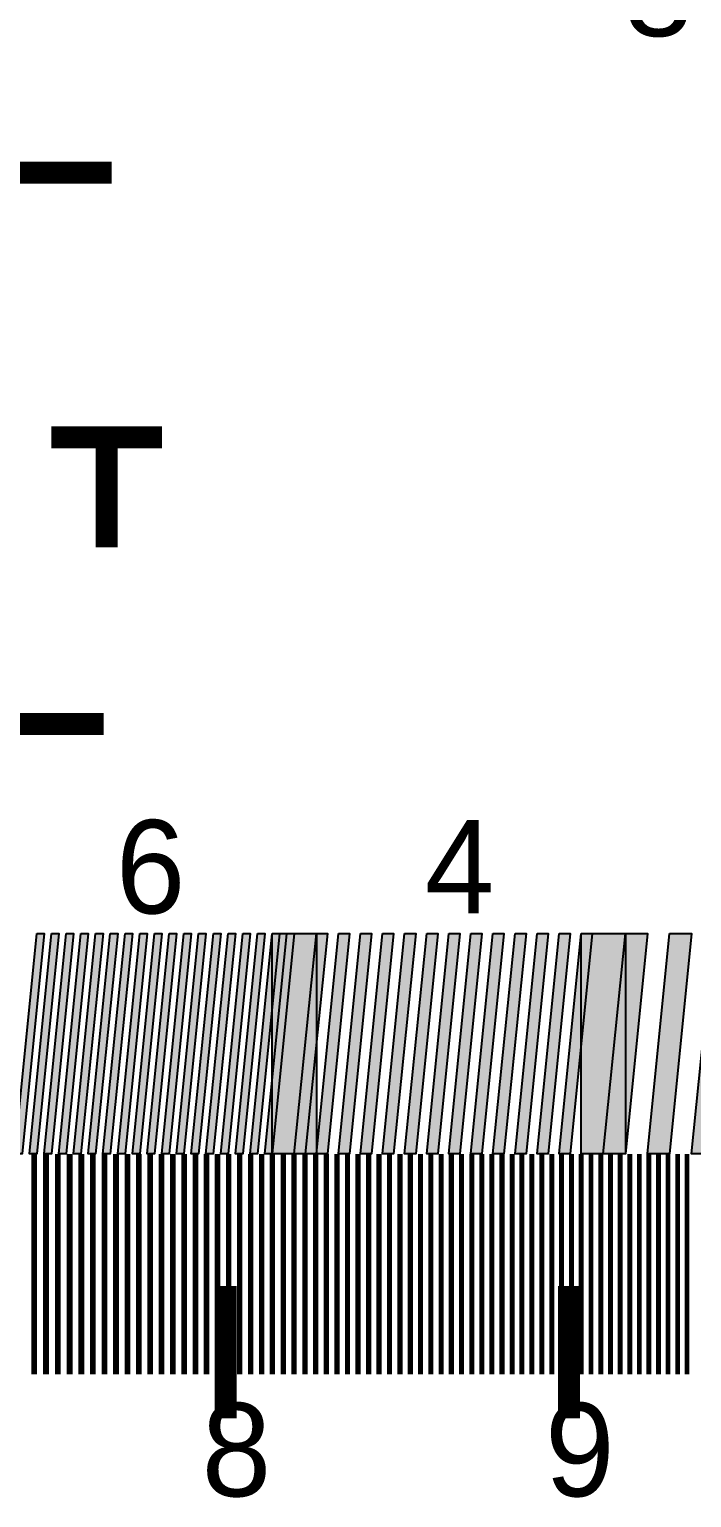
# Model space of a CAD drawing. Header units: millimetres. Extents: x 0 to 791, y 0 to 492.
# Drawn here: x 455.6 to 515.6, y 90.9 to 224.1 of the extents above; entities that cross this region are included whole.
import ezdxf

# ---------------------------------------------------------------- set-up
doc = ezdxf.new("R2010")
doc.units = ezdxf.units.MM
for name, color, linetype in [('LABELS', 7, 'Continuous'), ('PERIPHERY', 7, 'Continuous'), ('SFR', 7, 'Continuous')]:
    doc.layers.add(name, color=color, linetype=linetype)

msp = doc.modelspace()

# ---------------------------------------------------------------- hatches: boundary and pattern name
at = {"layer": 'PERIPHERY', "true_color": 0x000000}
h = msp.add_hatch(color=7, dxfattribs=at)
h.dxf.hatch_style = 1
h.paths.add_polyline_path([(456.23, 142.13), (456.89, 142.13), (454.89, 122.12), (454.23, 122.12), (456.23, 142.13)])
h = msp.add_hatch(color=7, dxfattribs=at)
h.dxf.hatch_style = 1
h.paths.add_polyline_path([(457.56, 142.13), (458.23, 142.13), (456.23, 122.12), (455.56, 122.12), (457.56, 142.13)])
h = msp.add_hatch(color=7, dxfattribs=at)
h.dxf.hatch_style = 1
h.paths.add_polyline_path([(458.89, 142.13), (459.56, 142.13), (457.56, 122.12), (456.89, 122.12), (458.89, 142.13)])
h = msp.add_hatch(color=7, dxfattribs=at)
h.dxf.hatch_style = 1
h.paths.add_polyline_path([(460.23, 142.13), (460.89, 142.13), (458.89, 122.12), (458.23, 122.12), (460.23, 142.13)])
h = msp.add_hatch(color=7, dxfattribs=at)
h.dxf.hatch_style = 1
h.paths.add_polyline_path([(461.56, 142.13), (462.23, 142.13), (460.23, 122.12), (459.56, 122.12), (461.56, 142.13)])
h = msp.add_hatch(color=7, dxfattribs=at)
h.dxf.hatch_style = 1
h.paths.add_polyline_path([(462.89, 142.13), (463.56, 142.13), (461.56, 122.12), (460.89, 122.12), (462.89, 142.13)])
h = msp.add_hatch(color=7, dxfattribs=at)
h.dxf.hatch_style = 1
h.paths.add_polyline_path([(464.23, 142.13), (464.89, 142.13), (462.89, 122.12), (462.22, 122.12), (464.23, 142.13)])
h = msp.add_hatch(color=7, dxfattribs=at)
h.dxf.hatch_style = 1
h.paths.add_polyline_path([(465.56, 142.13), (466.23, 142.13), (464.23, 122.12), (463.56, 122.12), (465.56, 142.13)])
h = msp.add_hatch(color=7, dxfattribs=at)
h.dxf.hatch_style = 1
h.paths.add_polyline_path([(466.89, 142.13), (467.56, 142.13), (465.56, 122.12), (464.89, 122.12), (466.89, 142.13)])
h = msp.add_hatch(color=7, dxfattribs=at)
h.dxf.hatch_style = 1
h.paths.add_polyline_path([(468.23, 142.13), (468.89, 142.13), (466.89, 122.12), (466.23, 122.12), (468.23, 142.13)])
h = msp.add_hatch(color=7, dxfattribs=at)
h.dxf.hatch_style = 1
h.paths.add_polyline_path([(469.56, 142.13), (470.22, 142.13), (468.23, 122.12), (467.56, 122.12), (469.56, 142.13)])
h = msp.add_hatch(color=7, dxfattribs=at)
h.dxf.hatch_style = 1
h.paths.add_polyline_path([(470.89, 142.13), (471.56, 142.13), (469.56, 122.12), (468.89, 122.12), (470.89, 142.13)])
h = msp.add_hatch(color=7, dxfattribs=at)
h.dxf.hatch_style = 1
h.paths.add_polyline_path([(472.23, 142.13), (472.89, 142.13), (470.89, 122.12), (470.22, 122.12), (472.23, 142.13)])
h = msp.add_hatch(color=7, dxfattribs=at)
h.dxf.hatch_style = 1
h.paths.add_polyline_path([(473.56, 142.13), (474.23, 142.13), (472.22, 122.12), (471.56, 122.12), (473.56, 142.13)])
h = msp.add_hatch(color=7, dxfattribs=at)
h.dxf.hatch_style = 1
h.paths.add_polyline_path([(474.89, 142.13), (475.56, 142.13), (473.56, 122.12), (472.89, 122.12), (474.89, 142.13)])
h = msp.add_hatch(color=7, dxfattribs=at)
h.dxf.hatch_style = 1
h.paths.add_polyline_path([(476.22, 142.13), (476.89, 142.13), (474.89, 122.12), (474.23, 122.12), (476.22, 142.13)])
h = msp.add_hatch(color=7, dxfattribs=at)
h.dxf.hatch_style = 1
h.paths.add_polyline_path([(477.56, 142.13), (478.22, 142.13), (476.22, 122.12), (475.56, 122.12), (477.56, 142.13)])
h = msp.add_hatch(color=7, dxfattribs=at)
h.dxf.hatch_style = 1
h.paths.add_polyline_path([(478.89, 142.13), (479.56, 142.13), (477.56, 122.12), (476.89, 122.12), (478.89, 142.13)])
h = msp.add_hatch(color=7, dxfattribs=at)
h.dxf.hatch_style = 1
h.paths.add_polyline_path([(477.56, 142.13), (481.56, 142.13), (481.56, 122.12), (477.56, 122.12), (477.56, 142.13)])
h = msp.add_hatch(color=7, dxfattribs=at)
h.dxf.hatch_style = 1
h.paths.add_polyline_path([(481.56, 142.13), (482.56, 142.13), (480.56, 122.12), (479.56, 122.12), (481.56, 142.13)])
h = msp.add_hatch(color=7, dxfattribs=at)
h.dxf.hatch_style = 1
h.paths.add_polyline_path([(483.56, 142.13), (484.56, 142.13), (482.56, 122.12), (481.56, 122.12), (483.56, 142.13)])
h = msp.add_hatch(color=7, dxfattribs=at)
h.dxf.hatch_style = 1
h.paths.add_polyline_path([(485.56, 142.13), (486.56, 142.13), (484.56, 122.12), (483.56, 122.12), (485.56, 142.13)])
h = msp.add_hatch(color=7, dxfattribs=at)
h.dxf.hatch_style = 1
h.paths.add_polyline_path([(487.56, 142.13), (488.56, 142.13), (486.56, 122.12), (485.56, 122.12), (487.56, 142.13)])
h = msp.add_hatch(color=7, dxfattribs=at)
h.dxf.hatch_style = 1
h.paths.add_polyline_path([(489.56, 142.13), (490.56, 142.13), (488.56, 122.12), (487.56, 122.12), (489.56, 142.13)])
h = msp.add_hatch(color=7, dxfattribs=at)
h.dxf.hatch_style = 1
h.paths.add_polyline_path([(491.56, 142.13), (492.56, 142.13), (490.56, 122.12), (489.56, 122.12), (491.56, 142.13)])
h = msp.add_hatch(color=7, dxfattribs=at)
h.dxf.hatch_style = 1
h.paths.add_polyline_path([(493.56, 142.13), (494.56, 142.13), (492.56, 122.12), (491.56, 122.12), (493.56, 142.13)])
h = msp.add_hatch(color=7, dxfattribs=at)
h.dxf.hatch_style = 1
h.paths.add_polyline_path([(495.56, 142.13), (496.56, 142.13), (494.56, 122.12), (493.56, 122.12), (495.56, 142.13)])
h = msp.add_hatch(color=7, dxfattribs=at)
h.dxf.hatch_style = 1
h.paths.add_polyline_path([(497.56, 142.13), (498.56, 142.13), (496.56, 122.12), (495.56, 122.12), (497.56, 142.13)])
h = msp.add_hatch(color=7, dxfattribs=at)
h.dxf.hatch_style = 1
h.paths.add_polyline_path([(499.56, 142.13), (500.56, 142.13), (498.56, 122.12), (497.56, 122.12), (499.56, 142.13)])
h = msp.add_hatch(color=7, dxfattribs=at)
h.dxf.hatch_style = 1
h.paths.add_polyline_path([(501.56, 142.13), (502.56, 142.13), (500.56, 122.12), (499.56, 122.12), (501.56, 142.13)])
h = msp.add_hatch(color=7, dxfattribs=at)
h.dxf.hatch_style = 1
h.paths.add_polyline_path([(503.56, 142.13), (504.56, 142.13), (502.56, 122.12), (501.56, 122.12), (503.56, 142.13)])
h = msp.add_hatch(color=7, dxfattribs=at)
h.dxf.hatch_style = 1
h.paths.add_polyline_path([(505.56, 142.13), (506.56, 142.13), (504.56, 122.12), (503.56, 122.12), (505.56, 142.13)])
h = msp.add_hatch(color=7, dxfattribs=at)
h.dxf.hatch_style = 1
h.paths.add_polyline_path([(505.56, 142.13), (509.56, 142.13), (509.56, 122.12), (505.56, 122.12), (505.56, 142.13)])
h = msp.add_hatch(color=7, dxfattribs=at)
h.dxf.hatch_style = 1
h.paths.add_polyline_path([(509.56, 142.13), (511.56, 142.13), (509.56, 122.12), (507.56, 122.12), (509.56, 142.13)])
h = msp.add_hatch(color=7, dxfattribs=at)
h.dxf.hatch_style = 1
h.paths.add_polyline_path([(513.56, 142.13), (515.56, 142.13), (513.56, 122.12), (511.56, 122.12), (513.56, 142.13)])
h = msp.add_hatch(color=7, dxfattribs=at)
h.dxf.hatch_style = 1
h.paths.add_polyline_path([(517.56, 142.13), (519.56, 142.13), (517.56, 122.12), (515.56, 122.12), (517.56, 142.13)])

# ---------------------------------------------------------------- linework, layer by layer
at = {"layer": 'PERIPHERY', "color": 250}
for points in [[(456.23, 142.13), (456.89, 142.13), (454.89, 122.12), (454.23, 122.12), (456.23, 142.13)], [(457.56, 142.13), (458.23, 142.13), (456.23, 122.12), (455.56, 122.12), (457.56, 142.13)], [(458.89, 142.13), (459.56, 142.13), (457.56, 122.12), (456.89, 122.12), (458.89, 142.13)], [(460.23, 142.13), (460.89, 142.13), (458.89, 122.12), (458.23, 122.12), (460.23, 142.13)], [(461.56, 142.13), (462.23, 142.13), (460.23, 122.12), (459.56, 122.12), (461.56, 142.13)], [(462.89, 142.13), (463.56, 142.13), (461.56, 122.12), (460.89, 122.12), (462.89, 142.13)], [(464.23, 142.13), (464.89, 142.13), (462.89, 122.12), (462.22, 122.12), (464.23, 142.13)], [(465.56, 142.13), (466.23, 142.13), (464.23, 122.12), (463.56, 122.12), (465.56, 142.13)], [(466.89, 142.13), (467.56, 142.13), (465.56, 122.12), (464.89, 122.12), (466.89, 142.13)], [(468.23, 142.13), (468.89, 142.13), (466.89, 122.12), (466.23, 122.12), (468.23, 142.13)], [(469.56, 142.13), (470.22, 142.13), (468.23, 122.12), (467.56, 122.12), (469.56, 142.13)], [(470.89, 142.13), (471.56, 142.13), (469.56, 122.12), (468.89, 122.12), (470.89, 142.13)], [(472.23, 142.13), (472.89, 142.13), (470.89, 122.12), (470.22, 122.12), (472.23, 142.13)], [(473.56, 142.13), (474.23, 142.13), (472.22, 122.12), (471.56, 122.12), (473.56, 142.13)], [(474.89, 142.13), (475.56, 142.13), (473.56, 122.12), (472.89, 122.12), (474.89, 142.13)], [(476.22, 142.13), (476.89, 142.13), (474.89, 122.12), (474.23, 122.12), (476.22, 142.13)], [(477.56, 142.13), (478.22, 142.13), (476.22, 122.12), (475.56, 122.12), (477.56, 142.13)], [(478.89, 142.13), (479.56, 142.13), (477.56, 122.12), (476.89, 122.12), (478.89, 142.13)], [(477.56, 142.13), (481.56, 142.13), (481.56, 122.12), (477.56, 122.12), (477.56, 142.13)], [(481.56, 142.13), (482.56, 142.13), (480.56, 122.12), (479.56, 122.12), (481.56, 142.13)], [(483.56, 142.13), (484.56, 142.13), (482.56, 122.12), (481.56, 122.12), (483.56, 142.13)], [(485.56, 142.13), (486.56, 142.13), (484.56, 122.12), (483.56, 122.12), (485.56, 142.13)], [(487.56, 142.13), (488.56, 142.13), (486.56, 122.12), (485.56, 122.12), (487.56, 142.13)], [(489.56, 142.13), (490.56, 142.13), (488.56, 122.12), (487.56, 122.12), (489.56, 142.13)], [(491.56, 142.13), (492.56, 142.13), (490.56, 122.12), (489.56, 122.12), (491.56, 142.13)], [(493.56, 142.13), (494.56, 142.13), (492.56, 122.12), (491.56, 122.12), (493.56, 142.13)], [(495.56, 142.13), (496.56, 142.13), (494.56, 122.12), (493.56, 122.12), (495.56, 142.13)], [(497.56, 142.13), (498.56, 142.13), (496.56, 122.12), (495.56, 122.12), (497.56, 142.13)], [(499.56, 142.13), (500.56, 142.13), (498.56, 122.12), (497.56, 122.12), (499.56, 142.13)], [(501.56, 142.13), (502.56, 142.13), (500.56, 122.12), (499.56, 122.12), (501.56, 142.13)], [(503.56, 142.13), (504.56, 142.13), (502.56, 122.12), (501.56, 122.12), (503.56, 142.13)], [(505.56, 142.13), (506.56, 142.13), (504.56, 122.12), (503.56, 122.12), (505.56, 142.13)], [(505.56, 142.13), (509.56, 142.13), (509.56, 122.12), (505.56, 122.12), (505.56, 142.13)], [(509.56, 142.13), (511.56, 142.13), (509.56, 122.12), (507.56, 122.12), (509.56, 142.13)], [(513.56, 142.13), (515.56, 142.13), (513.56, 122.12), (511.56, 122.12), (513.56, 142.13)], [(517.56, 142.13), (519.56, 142.13), (517.56, 122.12), (515.56, 122.12), (517.56, 142.13)]]:
    msp.add_lwpolyline(points, close=True, dxfattribs=at)
at = {"layer": 'PERIPHERY', "color": 250, "lineweight": 35}
for points, const_width in [([(455.99, 122.12), (455.99, 102.12)], 0.538), ([(457.07, 122.12), (457.07, 102.12)], 0.536), ([(458.14, 122.12), (458.14, 102.12)], 0.533), ([(459.2, 122.12), (459.2, 102.12)], 0.531), ([(460.26, 122.12), (460.26, 102.12)], 0.528), ([(461.31, 122.12), (461.31, 102.12)], 0.526), ([(462.36, 122.12), (462.36, 102.12)], 0.524), ([(463.41, 122.12), (463.41, 102.12)], 0.521), ([(464.45, 122.12), (464.45, 102.12)], 0.519), ([(465.48, 122.12), (465.48, 102.12)], 0.517), ([(466.51, 122.12), (466.51, 102.12)], 0.515), ([(467.54, 122.12), (467.54, 102.12)], 0.512), ([(468.56, 122.12), (468.56, 102.12)], 0.51), ([(469.58, 122.12), (469.58, 102.12)], 0.508), ([(470.6, 122.12), (470.6, 102.12)], 0.506), ([(471.61, 122.12), (471.61, 102.12)], 0.504), ([(472.61, 122.12), (472.61, 102.12)], 0.502), ([(473.62, 122.12), (473.62, 102.12)], 0.5), ([(474.61, 122.12), (474.61, 102.12)], 0.498), ([(475.61, 122.12), (475.61, 102.12)], 0.496), ([(476.6, 122.12), (476.6, 102.12)], 0.494), ([(477.58, 122.12), (477.58, 102.12)], 0.492), ([(478.56, 122.12), (478.56, 102.12)], 0.49), ([(479.54, 122.12), (479.54, 102.12)], 0.488), ([(480.52, 122.12), (480.52, 102.12)], 0.486), ([(481.49, 122.12), (481.49, 102.12)], 0.485), ([(482.46, 122.12), (482.46, 102.12)], 0.483), ([(483.42, 122.12), (483.42, 102.12)], 0.481), ([(484.38, 122.12), (484.38, 102.12)], 0.479), ([(485.34, 122.12), (485.34, 102.12)], 0.477), ([(486.29, 122.12), (486.29, 102.12)], 0.476), ([(487.24, 122.12), (487.24, 102.12)], 0.474), ([(488.19, 122.12), (488.19, 102.12)], 0.472), ([(489.13, 122.12), (489.13, 102.12)], 0.471), ([(490.07, 122.12), (490.07, 102.12)], 0.469), ([(491, 122.12), (491, 102.12)], 0.467), ([(491.94, 122.12), (491.94, 102.12)], 0.466), ([(492.87, 122.12), (492.87, 102.12)], 0.464), ([(493.79, 122.12), (493.79, 102.12)], 0.462), ([(494.72, 122.12), (494.72, 102.12)], 0.461), ([(495.64, 122.12), (495.64, 102.12)], 0.459), ([(496.55, 122.12), (496.55, 102.12)], 0.458), ([(497.47, 122.12), (497.47, 102.12)], 0.456), ([(498.38, 122.12), (498.38, 102.12)], 0.455), ([(499.29, 122.12), (499.29, 102.12)], 0.453), ([(500.19, 122.12), (500.19, 102.12)], 0.452), ([(501.09, 122.12), (501.09, 102.12)], 0.45), ([(501.99, 122.12), (501.99, 102.12)], 0.449), ([(502.89, 122.12), (502.89, 102.12)], 0.447), ([(503.78, 122.12), (503.78, 102.12)], 0.446), ([(504.67, 122.12), (504.67, 102.12)], 0.444), ([(505.56, 122.12), (505.56, 102.12)], 0.443), ([(506.44, 122.12), (506.44, 102.12)], 0.442), ([(507.33, 122.12), (507.33, 102.12)], 0.44), ([(508.21, 122.12), (508.21, 102.12)], 0.439), ([(509.08, 122.12), (509.08, 102.12)], 0.438), ([(509.96, 122.12), (509.96, 102.12)], 0.436), ([(510.83, 122.12), (510.83, 102.12)], 0.435), ([(511.69, 122.12), (511.69, 102.12)], 0.434), ([(512.56, 122.12), (512.56, 102.12)], 0.432), ([(513.42, 122.12), (513.42, 102.12)], 0.431), ([(514.29, 122.12), (514.29, 102.12)], 0.43), ([(515.14, 122.12), (515.14, 102.12)], 0.428), ([(473.34, 110.13), (473.34, 98.13)], 2), ([(504.45, 110.13), (504.45, 98.13)], 2)]:
    msp.add_lwpolyline(points, dxfattribs=dict(at, const_width=const_width))
at = {"layer": 'PERIPHERY', "color": 250, "true_color": 0x000000}
for points in [[(456.23, 142.13), (454.23, 122.12), (454.89, 122.12)], [(454.89, 122.12), (456.89, 142.13), (456.23, 142.13)], [(457.56, 142.13), (455.56, 122.12), (456.23, 122.12)], [(456.23, 122.12), (458.23, 142.13), (457.56, 142.13)], [(458.89, 142.13), (456.89, 122.12), (457.56, 122.12)], [(457.56, 122.12), (459.56, 142.13), (458.89, 142.13)], [(460.23, 142.13), (458.23, 122.12), (458.89, 122.12)], [(458.89, 122.12), (460.89, 142.13), (460.23, 142.13)], [(461.56, 142.13), (459.56, 122.12), (460.23, 122.12)], [(460.23, 122.12), (462.23, 142.13), (461.56, 142.13)], [(462.89, 142.13), (460.89, 122.12), (461.56, 122.12)], [(461.56, 122.12), (463.56, 142.13), (462.89, 142.13)], [(464.23, 142.13), (462.22, 122.12), (462.89, 122.12)], [(462.89, 122.12), (464.89, 142.13), (464.23, 142.13)], [(465.56, 142.13), (463.56, 122.12), (464.23, 122.12)], [(464.23, 122.12), (466.23, 142.13), (465.56, 142.13)], [(466.89, 142.13), (464.89, 122.12), (465.56, 122.12)], [(465.56, 122.12), (467.56, 142.13), (466.89, 142.13)], [(468.23, 142.13), (466.23, 122.12), (466.89, 122.12)], [(466.89, 122.12), (468.89, 142.13), (468.23, 142.13)], [(469.56, 142.13), (467.56, 122.12), (468.23, 122.12)], [(468.23, 122.12), (470.22, 142.13), (469.56, 142.13)], [(470.89, 142.13), (468.89, 122.12), (469.56, 122.12)], [(469.56, 122.12), (471.56, 142.13), (470.89, 142.13)], [(472.23, 142.13), (470.22, 122.12), (470.89, 122.12)], [(470.89, 122.12), (472.89, 142.13), (472.23, 142.13)], [(473.56, 142.13), (471.56, 122.12), (472.22, 122.12)], [(472.22, 122.12), (474.23, 142.13), (473.56, 142.13)], [(474.89, 142.13), (472.89, 122.12), (473.56, 122.12)], [(473.56, 122.12), (475.56, 142.13), (474.89, 142.13)], [(476.22, 142.13), (474.23, 122.12), (474.89, 122.12)], [(474.89, 122.12), (476.89, 142.13), (476.22, 142.13)], [(477.56, 142.13), (475.56, 122.12), (476.22, 122.12)], [(476.22, 122.12), (478.22, 142.13), (477.56, 142.13)], [(478.89, 142.13), (476.89, 122.12), (477.56, 122.12)], [(477.56, 142.13), (477.56, 122.12), (481.56, 122.12)], [(481.56, 122.12), (481.56, 142.13), (477.56, 142.13)], [(477.56, 122.12), (479.56, 142.13), (478.89, 142.13)], [(481.56, 142.13), (479.56, 122.12), (480.56, 122.12)], [(480.56, 122.12), (482.56, 142.13), (481.56, 142.13)], [(483.56, 142.13), (481.56, 122.12), (482.56, 122.12)], [(482.56, 122.12), (484.56, 142.13), (483.56, 142.13)], [(485.56, 142.13), (483.56, 122.12), (484.56, 122.12)], [(484.56, 122.12), (486.56, 142.13), (485.56, 142.13)], [(487.56, 142.13), (485.56, 122.12), (486.56, 122.12)], [(486.56, 122.12), (488.56, 142.13), (487.56, 142.13)], [(489.56, 142.13), (487.56, 122.12), (488.56, 122.12)], [(488.56, 122.12), (490.56, 142.13), (489.56, 142.13)], [(491.56, 142.13), (489.56, 122.12), (490.56, 122.12)], [(490.56, 122.12), (492.56, 142.13), (491.56, 142.13)], [(493.56, 142.13), (491.56, 122.12), (492.56, 122.12)], [(492.56, 122.12), (494.56, 142.13), (493.56, 142.13)], [(495.56, 142.13), (493.56, 122.12), (494.56, 122.12)], [(494.56, 122.12), (496.56, 142.13), (495.56, 142.13)], [(497.56, 142.13), (495.56, 122.12), (496.56, 122.12)], [(496.56, 122.12), (498.56, 142.13), (497.56, 142.13)], [(499.56, 142.13), (497.56, 122.12), (498.56, 122.12)], [(498.56, 122.12), (500.56, 142.13), (499.56, 142.13)], [(501.56, 142.13), (499.56, 122.12), (500.56, 122.12)], [(500.56, 122.12), (502.56, 142.13), (501.56, 142.13)], [(503.56, 142.13), (501.56, 122.12), (502.56, 122.12)], [(502.56, 122.12), (504.56, 142.13), (503.56, 142.13)], [(505.56, 142.13), (503.56, 122.12), (504.56, 122.12)], [(504.56, 122.12), (506.56, 142.13), (505.56, 142.13)], [(505.56, 142.13), (505.56, 122.12), (509.56, 122.12)], [(509.56, 122.12), (509.56, 142.13), (505.56, 142.13)], [(509.56, 142.13), (507.56, 122.12), (509.56, 122.12)], [(509.56, 122.12), (511.56, 142.13), (509.56, 142.13)], [(513.56, 142.13), (511.56, 122.12), (513.56, 122.12)], [(513.56, 122.12), (515.56, 142.13), (513.56, 142.13)], [(517.56, 142.13), (515.56, 122.12), (517.56, 122.12)]]:
    msp.add_solid(points, dxfattribs=at)
at = {"layer": 'SFR', "color": 250, "lineweight": 35, "const_width": 2}
for points in [[(453.29, 220.13), (453.29, 211.13), (463.02, 211.13)], [(467.56, 187.13), (457.56, 187.13)], [(462.56, 177.13), (462.56, 187.13)], [(462.29, 161.13), (453.29, 161.13), (453.29, 151.4)]]:
    msp.add_lwpolyline(points, dxfattribs=at)

# ---------------------------------------------------------------- texts
at = {"layer": 'LABELS', "color": 250}
for s, p in [('8', (509.39, 223.51)), ('6', (463.39, 143.94)), ('4', (491.39, 143.94)), ('8', (471.17, 91.07)), ('9', (502.28, 91.07))]:
    msp.add_text(s, height=8.47, dxfattribs=at).set_placement(p)

doc.saveas('drawing.dxf')
